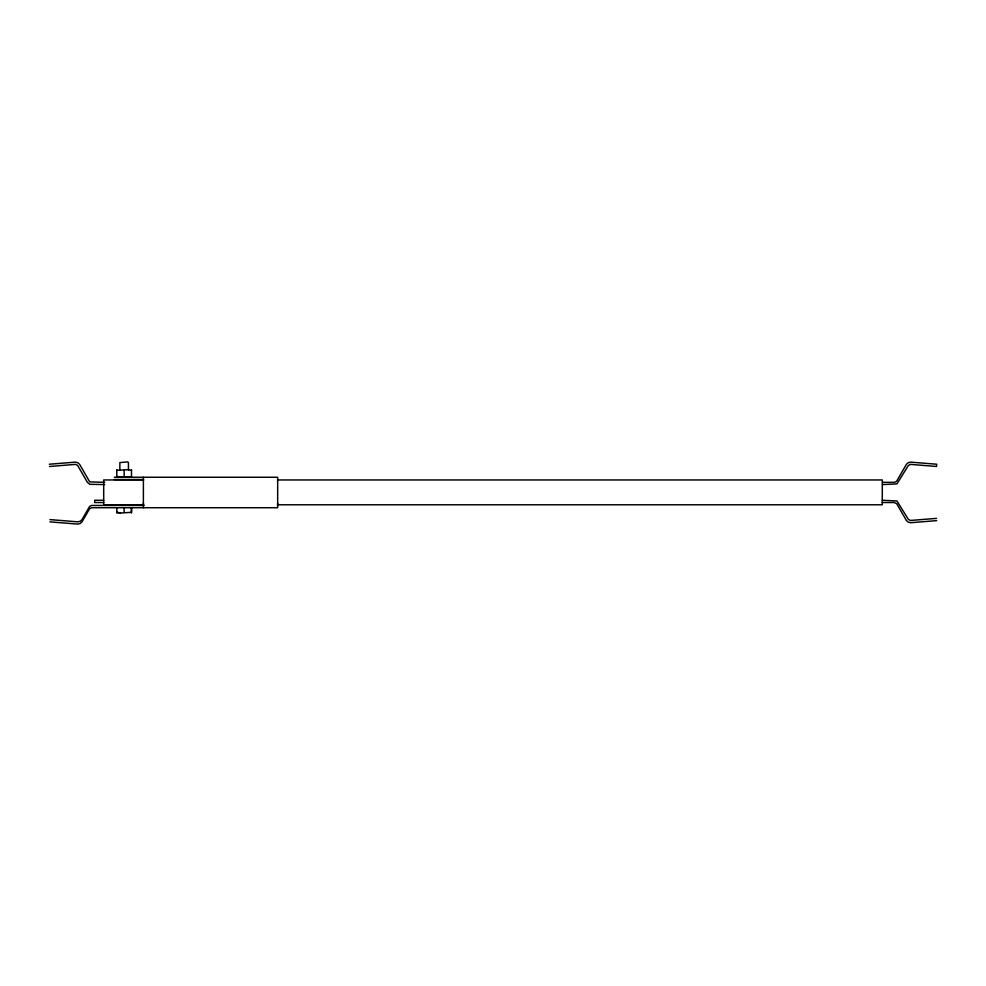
<?xml version="1.0" encoding="UTF-8"?>
<svg xmlns="http://www.w3.org/2000/svg" width="986" height="986" viewBox="0 0 986 986"><rect width="100%" height="100%" fill="white"/><g stroke="black" fill="none" stroke-linecap="round" stroke-linejoin="round"><path stroke-width="1.48" d="M116.816 513.016L116.816 507.716M116.816 477.249L116.816 469.693M131.483 477.249L131.483 469.693M143.389 503.205L143.389 507.716M277.67 503.205L277.67 507.716L91.488 507.716L89.529 508.838L82.023 521.853L80.174 523.529L77.746 524.096L49.929 521.865M116.816 470.347L127.823 469.693L131.483 470.359M131.483 476.571L127.823 477.249L116.816 476.583M120.489 513.016L116.816 512.338L120.489 513.016L131.483 512.338L131.483 507.716L131.483 513.016M49.3 464.221L75.355 462.138L77.783 462.705L79.632 464.381L89.726 481.883L104.713 482.327M49.485 466.477L75.54 464.381L77.672 465.503L87.384 482.327L89.751 484.311L104.713 484.582M936.515 518.377L910.46 520.46L908.328 519.339L896.927 500.937L882.285 500.272M936.7 520.633L910.645 522.716L908.217 522.136L906.368 520.472L896.668 503.649L894.142 502.527L882.162 502.527M114.277 477.249L277.67 477.249L277.67 505.461M114.277 479.504L143.389 479.504M143.709 479.96L103.703 479.96L103.703 504.783L143.709 504.783M277.584 479.96L882.297 479.96L882.297 504.783L277.584 504.783M882.544 482.327L894.709 482.327L896.668 481.193L906.368 464.381L908.217 462.705L910.645 462.138L936.7 464.221L936.515 466.477L910.46 464.381L908.328 465.503L896.927 483.916L882.544 484.582M103.715 500.272L94.681 500.272L94.681 502.527L103.715 502.527M143.882 505.461L91.488 505.461L89.529 506.582L82.023 519.597L80.174 521.274L77.746 521.84L49.929 519.597M143.389 477.249L143.389 505.461M128.439 470.1L128.439 462.582L127.712 461.904L119.861 462.582L119.861 470.1M124.15 470.359L124.15 476.571M124.15 507.716L124.15 512.338"/></g></svg>
